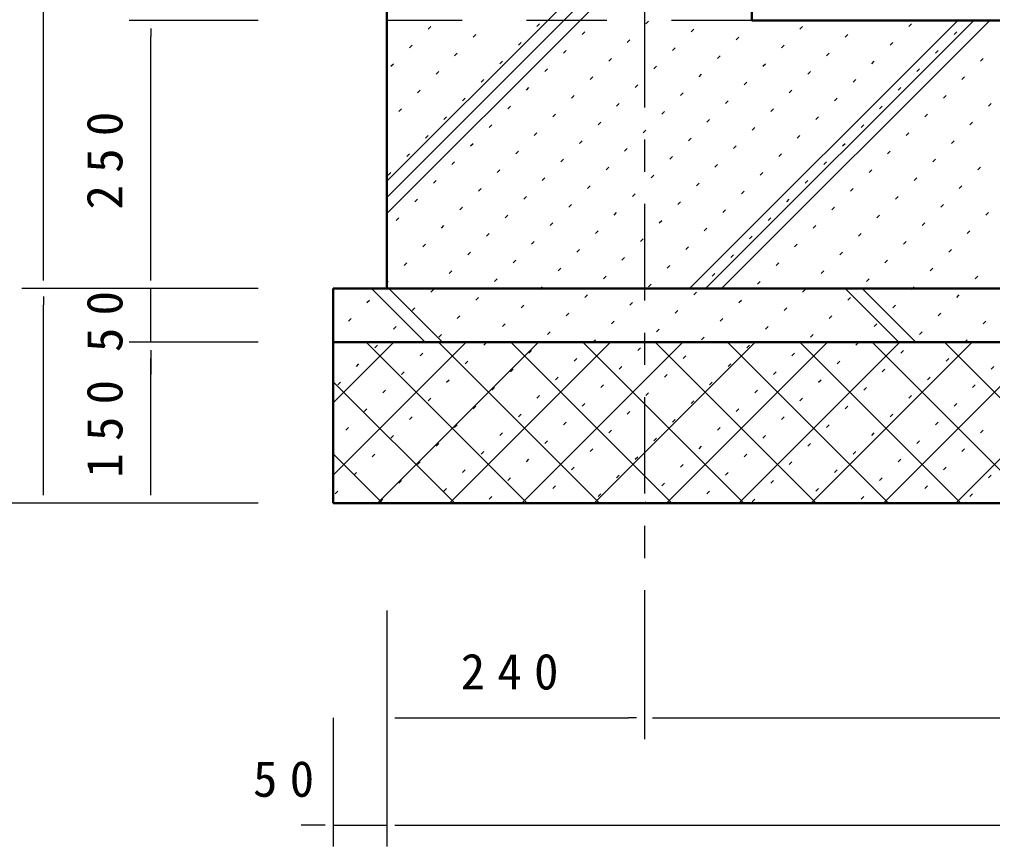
# Model space of a CAD drawing. Units: millimetres, scale not verified. Extents: x -11550 to 0, y -44550 to 8010.
# Drawn here: x -10824 to -9918, y -6787 to -6017 of the extents above; entities that cross this region are included whole.
import ezdxf

# ---------------------------------------------------------------- set-up
doc = ezdxf.new("R2010")
doc.units = ezdxf.units.MM
doc.header["$LTSCALE"] = 30
doc.linetypes.add('USER1', pattern=[4.5, 2.5, -2])
doc.linetypes.add('USER2', pattern=[6, 3, -1, 1, -1])
doc.layers.add('layer1', color=4, linetype='Continuous', lineweight=25)
doc.styles.add('ＭＳ ゴシック', font='')
doc.styles.get('ＭＳ ゴシック').set_extended_font_data('MS Gothic')

msp = doc.modelspace()

# ---------------------------------------------------------------- linework, layer by layer
at = {"layer": 'layer1', "linetype": 'USER2'}
msp.add_line((-10241.57, -2048.47), (-10241.88, -6567.37), dxfattribs=at)
at = {"layer": 'layer1', "color": 5, "lineweight": 50}
for p, q in [((-10481.88, -5087.37), (-10481.88, -6267.37)), ((-10141.88, -5617.37), (-10141.88, -6017.37)), ((-10141.88, -6017.37), (-9805.88, -6017.37)), ((-10531.88, -6267.37), (-10531.88, -6467.37)), ((-10531.88, -6267.37), (-7481.88, -6267.37)), ((-10531.88, -6317.37), (-7481.88, -6317.37)), ((-10531.88, -6467.37), (-7481.88, -6467.37))]:
    msp.add_line(p, q, dxfattribs=at)
at = {"layer": 'layer1'}
for p, q in [((-10801.88, -6252.37), (-10801.88, -5122.37)), ((-10331.94, -6017.37), (-10141.88, -5827.32)), ((-10316.94, -6017.37), (-10141.88, -5842.32)), ((-10301.94, -6017.37), (-10141.88, -5857.32)), ((-10601.88, -6017.37), (-10721.88, -6017.37)), ((-10601.88, -6017.37), (-10721.88, -6017.37)), ((-10481.88, -6167.32), (-10331.94, -6017.37)), ((-10481.88, -6182.32), (-10316.94, -6017.37)), ((-10481.88, -6197.32), (-10301.94, -6017.37)), ((-10200.1, -6267.37), (-9950.1, -6017.37)), ((-10185.1, -6267.37), (-9935.1, -6017.37)), ((-10170.1, -6267.37), (-9920.1, -6017.37)), ((-10701.88, -6024.87), (-10701.88, -6032.37)), ((-10701.88, -6252.37), (-10701.88, -6032.37)), ((-10701.88, -6252.37), (-10701.88, -6237.37)), ((-10801.88, -6259.87), (-10801.88, -6252.37)), ((-10701.88, -6259.87), (-10701.88, -6252.37)), ((-10701.88, -6259.87), (-10701.88, -6252.37)), ((-10701.88, -6267.37), (-10821.88, -6267.37)), ((-10701.88, -6267.37), (-10821.88, -6267.37)), ((-10601.88, -6267.37), (-10721.88, -6267.37)), ((-10601.88, -6267.37), (-10721.88, -6267.37)), ((-10701.88, -6317.37), (-10701.88, -6267.37)), ((-10496.21, -6267.37), (-10446.21, -6317.37)), ((-10480.21, -6267.37), (-10430.21, -6317.37)), ((-10054.98, -6267.37), (-10004.98, -6317.37)), ((-10038.98, -6267.37), (-9988.98, -6317.37)), ((-10801.88, -6274.87), (-10801.88, -6282.37)), ((-10801.88, -6452.37), (-10801.88, -6282.37)), ((-10601.88, -6317.37), (-10721.88, -6317.37)), ((-10601.88, -6317.37), (-10721.88, -6317.37)), ((-10531.88, -6373.76), (-10475.49, -6317.37)), ((-10531.88, -6441.11), (-10408.14, -6317.37)), ((-10351.27, -6467.37), (-10501.27, -6317.37)), ((-10490.79, -6467.37), (-10340.79, -6317.37)), ((-10283.92, -6467.37), (-10433.92, -6317.37)), ((-10423.44, -6467.37), (-10273.44, -6317.37)), ((-10216.57, -6467.37), (-10366.57, -6317.37)), ((-10356.08, -6467.37), (-10206.08, -6317.37)), ((-10149.22, -6467.37), (-10299.22, -6317.37)), ((-10288.73, -6467.37), (-10138.73, -6317.37)), ((-10081.87, -6467.37), (-10231.87, -6317.37)), ((-10221.38, -6467.37), (-10071.38, -6317.37)), ((-10014.51, -6467.37), (-10164.51, -6317.37)), ((-10154.03, -6467.37), (-10004.03, -6317.37)), ((-9947.16, -6467.37), (-10097.16, -6317.37)), ((-10086.68, -6467.37), (-9936.68, -6317.37)), ((-9879.81, -6467.37), (-10029.81, -6317.37)), ((-10019.32, -6467.37), (-9869.32, -6317.37)), ((-9812.46, -6467.37), (-9962.46, -6317.37)), ((-9951.97, -6467.37), (-9801.97, -6317.37)), ((-10701.88, -6324.87), (-10701.88, -6332.37)), ((-10701.88, -6324.87), (-10701.88, -6332.37)), ((-10701.88, -6452.37), (-10701.88, -6332.37)), ((-10701.88, -6332.37), (-10701.88, -6347.37)), ((-10418.63, -6467.37), (-10531.88, -6354.11)), ((-10485.98, -6467.37), (-10531.88, -6421.47)), ((-10801.88, -6459.87), (-10801.88, -6452.37)), ((-10701.88, -6459.87), (-10701.88, -6452.37)), ((-10801.88, -6467.37), (-10921.88, -6467.37)), ((-10701.88, -6467.37), (-10821.88, -6467.37)), ((-10601.88, -6467.37), (-10721.88, -6467.37)), ((-10481.88, -6567.37), (-10481.88, -6687.37)), ((-10241.88, -6567.37), (-10241.88, -6687.37)), ((-10241.88, -6567.37), (-10241.88, -6687.37)), ((-10531.88, -6667.37), (-10531.88, -6787.37)), ((-10481.88, -6667.37), (-10481.88, -6787.37)), ((-10481.88, -6667.37), (-10481.88, -6787.37)), ((-10474.38, -6667.37), (-10466.88, -6667.37)), ((-10466.88, -6667.37), (-10256.88, -6667.37)), ((-10249.38, -6667.37), (-10256.88, -6667.37)), ((-10234.38, -6667.37), (-10226.88, -6667.37)), ((-10226.88, -6667.37), (-7786.88, -6667.37)), ((-10546.88, -6767.37), (-10561.88, -6767.37)), ((-10539.38, -6767.37), (-10546.88, -6767.37)), ((-10531.88, -6767.37), (-10481.88, -6767.37)), ((-10474.38, -6767.37), (-10466.88, -6767.37)), ((-10474.38, -6767.37), (-10466.88, -6767.37)), ((-10466.88, -6767.37), (-10451.88, -6767.37)), ((-10466.88, -6767.37), (-7546.88, -6767.37))]:
    msp.add_line(p, q, dxfattribs=at)
at = {"layer": 'layer1', "color": 5, "linetype": 'USER1'}
msp.add_line((-10141.88, -6017.37), (-10481.88, -6017.37), dxfattribs=at)
at = {"layer": 'layer1', "color": 2}
for p, q in [((-10240.6, -6020.61), (-10238.13, -6018.13)), ((-10139.13, -6018.13), (-10138.37, -6017.37)), ((-10443.54, -6025.56), (-10441.07, -6023.08)), ((-10342.07, -6023.08), (-10339.6, -6020.61)), ((-10300, -6030.51), (-10297.52, -6028.03)), ((-10198.53, -6028.03), (-10196.05, -6025.56)), ((-10097.06, -6025.56), (-10094.58, -6023.08)), ((-9995.59, -6023.08), (-9993.11, -6020.61)), ((-9953.52, -6030.51), (-9951.04, -6028.03)), ((-10401.47, -6032.98), (-10398.99, -6030.51)), ((-10257.93, -6037.93), (-10255.45, -6035.45)), ((-10156.46, -6035.45), (-10153.98, -6032.98)), ((-10054.99, -6032.98), (-10052.51, -6030.51)), ((-10460.87, -6042.88), (-10458.39, -6040.4)), ((-10359.4, -6040.4), (-10356.92, -6037.93)), ((-10317.32, -6047.83), (-10314.85, -6045.35)), ((-10215.85, -6045.35), (-10213.38, -6042.88)), ((-10114.38, -6042.88), (-10111.91, -6040.4)), ((-10012.91, -6040.4), (-10010.44, -6037.93)), ((-9970.84, -6047.83), (-9968.37, -6045.35)), ((-10418.79, -6050.3), (-10416.32, -6047.83)), ((-10376.72, -6057.73), (-10374.24, -6055.25)), ((-10275.25, -6055.25), (-10272.77, -6052.78)), ((-10173.78, -6052.78), (-10171.3, -6050.3)), ((-10072.31, -6050.3), (-10069.84, -6047.83)), ((-10030.24, -6057.73), (-10027.76, -6055.25)), ((-9928.77, -6055.25), (-9926.29, -6052.78)), ((-10478.19, -6060.2), (-10475.71, -6057.73)), ((-10334.65, -6065.15), (-10332.17, -6062.68)), ((-10233.18, -6062.68), (-10230.7, -6060.2)), ((-10131.71, -6060.2), (-10129.23, -6057.73)), ((-9988.16, -6065.15), (-9985.69, -6062.68)), ((-10436.12, -6067.63), (-10433.64, -6065.15)), ((-10394.04, -6075.05), (-10391.57, -6072.58)), ((-10292.57, -6072.58), (-10290.1, -6070.1)), ((-10191.1, -6070.1), (-10188.63, -6067.63)), ((-10089.63, -6067.63), (-10087.16, -6065.15)), ((-10047.56, -6075.05), (-10045.09, -6072.58)), ((-9946.09, -6072.58), (-9943.62, -6070.1)), ((-10453.44, -6084.95), (-10450.97, -6082.48)), ((-10351.97, -6082.48), (-10349.5, -6080)), ((-10250.5, -6080), (-10248.03, -6077.53)), ((-10149.03, -6077.53), (-10146.56, -6075.05)), ((-10106.96, -6084.95), (-10104.48, -6082.48)), ((-10005.49, -6082.48), (-10003.01, -6080)), ((-10411.37, -6092.38), (-10408.89, -6089.9)), ((-10309.9, -6089.9), (-10307.42, -6087.43)), ((-10208.43, -6087.43), (-10205.95, -6084.95)), ((-10064.89, -6092.38), (-10062.41, -6089.9)), ((-9963.42, -6089.9), (-9960.94, -6087.43)), ((-10470.76, -6102.28), (-10468.29, -6099.8)), ((-10369.29, -6099.8), (-10366.82, -6097.33)), ((-10267.83, -6097.33), (-10265.35, -6094.85)), ((-10166.36, -6094.85), (-10163.88, -6092.38)), ((-10124.28, -6102.28), (-10121.81, -6099.8)), ((-10022.81, -6099.8), (-10020.34, -6097.33)), ((-9921.34, -6097.33), (-9918.87, -6094.85)), ((-10428.69, -6109.7), (-10426.22, -6107.23)), ((-10327.22, -6107.23), (-10324.75, -6104.75)), ((-10225.75, -6104.75), (-10223.28, -6102.28)), ((-10183.68, -6112.18), (-10181.2, -6109.7)), ((-10082.21, -6109.7), (-10079.73, -6107.23)), ((-9980.74, -6107.23), (-9978.26, -6104.75)), ((-10386.62, -6117.13), (-10384.14, -6114.65)), ((-10285.15, -6114.65), (-10282.67, -6112.18)), ((-10141.61, -6119.6), (-10139.13, -6117.13)), ((-10040.14, -6117.13), (-10037.66, -6114.65)), ((-9938.67, -6114.65), (-9936.19, -6112.18)), ((-10446.02, -6127.03), (-10443.54, -6124.55)), ((-10344.55, -6124.55), (-10342.07, -6122.08)), ((-10243.08, -6122.08), (-10240.6, -6119.6)), ((-10201, -6129.5), (-10198.53, -6127.03)), ((-10099.53, -6127.03), (-10097.06, -6124.55)), ((-9998.06, -6124.55), (-9995.59, -6122.08)), ((-10403.94, -6134.45), (-10401.47, -6131.98)), ((-10302.47, -6131.98), (-10300, -6129.5)), ((-10260.4, -6139.4), (-10257.93, -6136.92)), ((-10158.93, -6136.92), (-10156.46, -6134.45)), ((-10057.46, -6134.45), (-10054.99, -6131.98)), ((-9955.99, -6131.98), (-9953.52, -6129.5)), ((-10463.34, -6144.35), (-10460.87, -6141.87)), ((-10361.87, -6141.87), (-10359.4, -6139.4)), ((-10218.33, -6146.82), (-10215.85, -6144.35)), ((-10116.86, -6144.35), (-10114.38, -6141.87)), ((-10015.39, -6141.87), (-10012.91, -6139.4)), ((-10421.27, -6151.77), (-10418.79, -6149.3)), ((-10319.8, -6149.3), (-10317.32, -6146.82)), ((-10277.72, -6156.72), (-10275.25, -6154.25)), ((-10176.25, -6154.25), (-10173.78, -6151.77)), ((-10074.78, -6151.77), (-10072.31, -6149.3)), ((-9973.32, -6149.3), (-9970.84, -6146.82)), ((-9931.24, -6156.72), (-9928.77, -6154.25)), ((-10480.66, -6161.67), (-10478.19, -6159.2)), ((-10379.19, -6159.2), (-10376.72, -6156.72)), ((-10337.12, -6166.62), (-10334.65, -6164.15)), ((-10235.65, -6164.15), (-10233.18, -6161.67)), ((-10134.18, -6161.67), (-10131.71, -6159.2)), ((-10032.71, -6159.2), (-10030.24, -6156.72)), ((-9990.64, -6166.62), (-9988.16, -6164.15)), ((-10438.59, -6169.1), (-10436.12, -6166.62)), ((-10295.05, -6174.05), (-10292.57, -6171.57)), ((-10193.58, -6171.57), (-10191.1, -6169.1)), ((-10092.11, -6169.1), (-10089.63, -6166.62)), ((-9948.57, -6174.05), (-9946.09, -6171.57)), ((-10396.52, -6176.52), (-10394.04, -6174.05)), ((-10354.45, -6183.95), (-10351.97, -6181.47)), ((-10252.98, -6181.47), (-10250.5, -6179)), ((-10151.51, -6179), (-10149.03, -6176.52)), ((-10050.04, -6176.52), (-10047.56, -6174.05)), ((-10007.96, -6183.95), (-10005.49, -6181.47)), ((-10455.92, -6186.42), (-10453.44, -6183.95)), ((-10413.84, -6193.85), (-10411.37, -6191.37)), ((-10312.37, -6191.37), (-10309.9, -6188.9)), ((-10210.9, -6188.9), (-10208.43, -6186.42)), ((-10109.43, -6186.42), (-10106.96, -6183.95)), ((-10067.36, -6193.85), (-10064.89, -6191.37)), ((-9965.89, -6191.37), (-9963.42, -6188.9)), ((-10371.77, -6201.27), (-10369.29, -6198.8)), ((-10270.3, -6198.8), (-10267.83, -6196.32)), ((-10168.83, -6196.32), (-10166.36, -6193.85)), ((-10025.29, -6201.27), (-10022.81, -6198.8)), ((-9923.82, -6198.8), (-9921.34, -6196.32)), ((-10473.24, -6203.75), (-10470.76, -6201.27)), ((-10431.17, -6211.17), (-10428.69, -6208.7)), ((-10329.7, -6208.7), (-10327.22, -6206.22)), ((-10228.23, -6206.22), (-10225.75, -6203.75)), ((-10126.76, -6203.75), (-10124.28, -6201.27)), ((-10084.68, -6211.17), (-10082.21, -6208.7)), ((-9983.21, -6208.7), (-9980.74, -6206.22)), ((-10389.09, -6218.6), (-10386.62, -6216.12)), ((-10287.62, -6216.12), (-10285.15, -6213.65)), ((-10186.15, -6213.65), (-10183.68, -6211.17)), ((-10144.08, -6221.07), (-10141.61, -6218.6)), ((-10042.61, -6218.6), (-10040.14, -6216.12)), ((-9941.14, -6216.12), (-9938.67, -6213.65)), ((-10448.49, -6228.5), (-10446.02, -6226.02)), ((-10347.02, -6226.02), (-10344.55, -6223.55)), ((-10245.55, -6223.55), (-10243.08, -6221.07)), ((-10102.01, -6228.5), (-10099.53, -6226.02)), ((-10000.54, -6226.02), (-9998.06, -6223.55)), ((-10406.42, -6235.92), (-10403.94, -6233.44)), ((-10304.95, -6233.44), (-10302.47, -6230.97)), ((-10203.48, -6230.97), (-10201, -6228.5)), ((-10161.41, -6238.39), (-10158.93, -6235.92)), ((-10059.94, -6235.92), (-10057.46, -6233.44)), ((-9958.47, -6233.44), (-9955.99, -6230.97)), ((-10465.81, -6245.82), (-10463.34, -6243.34)), ((-10364.35, -6243.34), (-10361.87, -6240.87)), ((-10262.88, -6240.87), (-10260.4, -6238.39)), ((-10220.8, -6248.29), (-10218.33, -6245.82)), ((-10119.33, -6245.82), (-10116.86, -6243.34)), ((-10017.86, -6243.34), (-10015.39, -6240.87)), ((-10423.74, -6253.24), (-10421.27, -6250.77)), ((-10322.27, -6250.77), (-10319.8, -6248.29)), ((-10178.73, -6255.72), (-10176.25, -6253.24)), ((-10077.26, -6253.24), (-10074.78, -6250.77)), ((-9975.79, -6250.77), (-9973.32, -6248.29)), ((-10481.88, -6261.89), (-10480.66, -6260.67)), ((-10381.67, -6260.67), (-10379.19, -6258.19)), ((-10280.2, -6258.19), (-10277.72, -6255.72)), ((-10238.13, -6265.62), (-10235.65, -6263.14)), ((-10136.66, -6263.14), (-10134.18, -6260.67)), ((-10035.19, -6260.67), (-10032.71, -6258.19)), ((-9933.72, -6258.19), (-9931.24, -6255.72)), ((-10441.07, -6270.57), (-10438.59, -6268.09)), ((-10339.6, -6268.09), (-10338.87, -6267.37)), ((-10338.87, -6267.37), (-10337.12, -6265.62)), ((-10297.52, -6275.52), (-10295.05, -6273.04)), ((-10196.05, -6273.04), (-10193.58, -6270.57)), ((-10094.58, -6270.57), (-10092.11, -6268.09)), ((-9993.11, -6268.09), (-9992.39, -6267.37)), ((-9992.39, -6267.37), (-9990.64, -6265.62)), ((-9951.04, -6275.52), (-9948.57, -6273.04)), ((-10500.46, -6280.47), (-10497.99, -6277.99)), ((-10398.99, -6277.99), (-10396.52, -6275.52)), ((-10255.45, -6282.94), (-10252.98, -6280.47)), ((-10153.98, -6280.47), (-10151.51, -6277.99)), ((-10052.51, -6277.99), (-10050.04, -6275.52)), ((-10458.39, -6287.89), (-10455.92, -6285.42)), ((-10356.92, -6285.42), (-10354.45, -6282.94)), ((-10314.85, -6292.84), (-10312.37, -6290.37)), ((-10213.38, -6290.37), (-10210.9, -6287.89)), ((-10111.91, -6287.89), (-10109.43, -6285.42)), ((-10010.44, -6285.42), (-10007.96, -6282.94)), ((-9968.37, -6292.84), (-9965.89, -6290.37)), ((-10517.79, -6297.79), (-10515.31, -6295.32)), ((-10416.32, -6295.32), (-10413.84, -6292.84)), ((-10374.24, -6302.74), (-10371.77, -6300.27)), ((-10272.77, -6300.27), (-10270.3, -6297.79)), ((-10171.3, -6297.79), (-10168.83, -6295.32)), ((-10069.84, -6295.32), (-10067.36, -6292.84)), ((-10027.76, -6302.74), (-10025.29, -6300.27)), ((-9926.29, -6300.27), (-9923.82, -6297.79)), ((-10475.71, -6305.22), (-10473.24, -6302.74)), ((-10332.17, -6310.17), (-10329.7, -6307.69)), ((-10230.7, -6307.69), (-10228.23, -6305.22)), ((-10129.23, -6305.22), (-10126.76, -6302.74)), ((-9985.69, -6310.17), (-9983.21, -6307.69)), ((-10433.64, -6312.64), (-10431.17, -6310.17)), ((-10391.57, -6320.07), (-10389.09, -6317.59)), ((-10290.1, -6317.59), (-10289.88, -6317.37)), ((-10289.88, -6317.37), (-10287.62, -6315.12)), ((-10188.63, -6315.12), (-10186.15, -6312.64)), ((-10087.16, -6312.64), (-10084.68, -6310.17)), ((-10045.09, -6320.07), (-10042.61, -6317.59)), ((-9943.62, -6317.59), (-9943.4, -6317.37)), ((-9943.4, -6317.37), (-9941.14, -6315.12)), ((-10493.04, -6322.54), (-10490.56, -6320.07)), ((-10450.97, -6329.96), (-10448.49, -6327.49)), ((-10349.5, -6327.49), (-10347.02, -6325.02)), ((-10248.03, -6325.02), (-10245.55, -6322.54)), ((-10146.56, -6322.54), (-10144.08, -6320.07)), ((-10104.48, -6329.96), (-10102.01, -6327.49)), ((-10003.01, -6327.49), (-10000.54, -6325.02)), ((-10408.89, -6337.39), (-10406.42, -6334.91)), ((-10307.42, -6334.91), (-10304.95, -6332.44)), ((-10205.95, -6332.44), (-10203.48, -6329.96)), ((-10062.41, -6337.39), (-10059.94, -6334.91)), ((-9960.94, -6334.91), (-9958.47, -6332.44)), ((-10510.36, -6339.86), (-10507.89, -6337.39)), ((-10468.29, -6347.29), (-10465.81, -6344.81)), ((-10366.82, -6344.81), (-10364.35, -6342.34)), ((-10265.35, -6342.34), (-10262.88, -6339.86)), ((-10163.88, -6339.86), (-10161.41, -6337.39)), ((-10121.81, -6347.29), (-10119.33, -6344.81)), ((-10020.34, -6344.81), (-10017.86, -6342.34)), ((-9918.87, -6342.34), (-9916.39, -6339.86)), ((-10527.69, -6357.19), (-10525.21, -6354.71)), ((-10426.22, -6354.71), (-10423.74, -6352.24)), ((-10324.75, -6352.24), (-10322.27, -6349.76)), ((-10223.28, -6349.76), (-10220.8, -6347.29)), ((-10181.2, -6357.19), (-10178.73, -6354.71)), ((-10079.73, -6354.71), (-10077.26, -6352.24)), ((-9978.26, -6352.24), (-9975.79, -6349.76)), ((-10485.61, -6364.61), (-10483.14, -6362.14)), ((-10384.14, -6362.14), (-10381.67, -6359.66)), ((-10282.67, -6359.66), (-10280.2, -6357.19)), ((-10139.13, -6364.61), (-10136.66, -6362.14)), ((-10037.66, -6362.14), (-10035.19, -6359.66)), ((-9936.19, -6359.66), (-9933.72, -6357.19)), ((-10443.54, -6372.04), (-10441.07, -6369.56)), ((-10342.07, -6369.56), (-10339.6, -6367.09)), ((-10240.6, -6367.09), (-10238.13, -6364.61)), ((-10198.53, -6374.51), (-10196.05, -6372.04)), ((-10097.06, -6372.04), (-10094.58, -6369.56)), ((-9995.59, -6369.56), (-9993.11, -6367.09)), ((-10502.94, -6381.94), (-10500.46, -6379.46)), ((-10401.47, -6379.46), (-10398.99, -6376.99)), ((-10300, -6376.99), (-10297.52, -6374.51)), ((-10257.93, -6384.41), (-10255.45, -6381.94)), ((-10156.46, -6381.94), (-10153.98, -6379.46)), ((-10054.99, -6379.46), (-10052.51, -6376.99)), ((-9953.52, -6376.99), (-9951.04, -6374.51)), ((-10460.87, -6389.36), (-10458.39, -6386.89)), ((-10359.4, -6386.89), (-10356.92, -6384.41)), ((-10215.85, -6391.84), (-10213.38, -6389.36)), ((-10114.38, -6389.36), (-10111.91, -6386.89)), ((-10012.91, -6386.89), (-10010.44, -6384.41)), ((-10520.26, -6399.26), (-10517.79, -6396.79)), ((-10418.79, -6396.79), (-10416.32, -6394.31)), ((-10317.32, -6394.31), (-10314.85, -6391.84)), ((-10275.25, -6401.74), (-10272.77, -6399.26)), ((-10173.78, -6399.26), (-10171.3, -6396.79)), ((-10072.31, -6396.79), (-10069.84, -6394.31)), ((-9970.84, -6394.31), (-9968.37, -6391.84)), ((-9928.77, -6401.74), (-9926.29, -6399.26)), ((-10478.19, -6406.69), (-10475.71, -6404.21)), ((-10376.72, -6404.21), (-10374.24, -6401.74)), ((-10334.65, -6411.64), (-10332.17, -6409.16)), ((-10233.18, -6409.16), (-10230.7, -6406.69)), ((-10131.71, -6406.69), (-10129.23, -6404.21)), ((-10030.24, -6404.21), (-10027.76, -6401.74)), ((-9988.16, -6411.64), (-9985.69, -6409.16)), ((-10436.12, -6414.11), (-10433.64, -6411.64)), ((-10292.57, -6419.06), (-10290.1, -6416.59)), ((-10191.1, -6416.59), (-10188.63, -6414.11)), ((-10089.63, -6414.11), (-10087.16, -6411.64)), ((-9946.09, -6419.06), (-9943.62, -6416.59)), ((-10495.51, -6424.01), (-10493.04, -6421.54)), ((-10394.04, -6421.54), (-10391.57, -6419.06)), ((-10351.97, -6428.96), (-10349.5, -6426.48)), ((-10250.5, -6426.48), (-10248.03, -6424.01)), ((-10149.03, -6424.01), (-10146.56, -6421.54)), ((-10047.56, -6421.54), (-10045.09, -6419.06)), ((-10005.49, -6428.96), (-10003.01, -6426.48)), ((-10453.44, -6431.43), (-10450.97, -6428.96)), ((-10411.37, -6438.86), (-10408.89, -6436.38)), ((-10309.9, -6436.38), (-10307.42, -6433.91)), ((-10208.43, -6433.91), (-10205.95, -6431.43)), ((-10106.96, -6431.43), (-10104.48, -6428.96)), ((-10064.89, -6438.86), (-10062.41, -6436.38)), ((-9963.42, -6436.38), (-9960.94, -6433.91)), ((-10512.84, -6441.33), (-10510.36, -6438.86)), ((-10369.29, -6446.28), (-10366.82, -6443.81)), ((-10267.83, -6443.81), (-10265.35, -6441.33)), ((-10166.36, -6441.33), (-10163.88, -6438.86)), ((-10022.81, -6446.28), (-10020.34, -6443.81)), ((-9921.34, -6443.81), (-9918.87, -6441.33)), ((-10470.76, -6448.76), (-10468.29, -6446.28)), ((-10428.69, -6456.18), (-10426.22, -6453.71)), ((-10327.22, -6453.71), (-10324.75, -6451.23)), ((-10225.75, -6451.23), (-10223.28, -6448.76)), ((-10124.28, -6448.76), (-10121.81, -6446.28)), ((-10082.21, -6456.18), (-10079.73, -6453.71)), ((-9980.74, -6453.71), (-9978.26, -6451.23)), ((-10530.16, -6458.66), (-10527.69, -6456.18)), ((-10488.09, -6466.08), (-10485.61, -6463.61)), ((-10386.62, -6463.61), (-10384.14, -6461.13)), ((-10285.15, -6461.13), (-10282.67, -6458.66)), ((-10183.68, -6458.66), (-10181.2, -6456.18)), ((-10141.61, -6466.08), (-10139.13, -6463.61)), ((-10040.14, -6463.61), (-10037.66, -6461.13)), ((-9938.67, -6461.13), (-9936.19, -6458.66)), ((-10241.89, -6467.37), (-10240.6, -6466.08))]:
    msp.add_line(p, q, dxfattribs=at)

# ---------------------------------------------------------------- texts
at = {"layer": 'layer1', "color": 3, "char_height": 33.5, "attachment_point": 5, "rotation": 90, "style": 'ＭＳ ゴシック'}
for s, insert in [('\\T1.5;250', (-10744.73, -6142.37)), ('\\T1.5;50', (-10744.73, -6292.37)), ('\\T1.5;150', (-10744.73, -6392.37))]:
    msp.add_mtext(s, dxfattribs=dict(at, insert=insert))
at = {"layer": 'layer1', "color": 3, "char_height": 33.5, "attachment_point": 5, "style": 'ＭＳ ゴシック'}
for s, insert in [('\\T1.5;240', (-10361.88, -6624.52)), ('\\T1.5;50', (-10572.46, -6724.52))]:
    msp.add_mtext(s, dxfattribs=dict(at, insert=insert))

doc.saveas('drawing.dxf')
